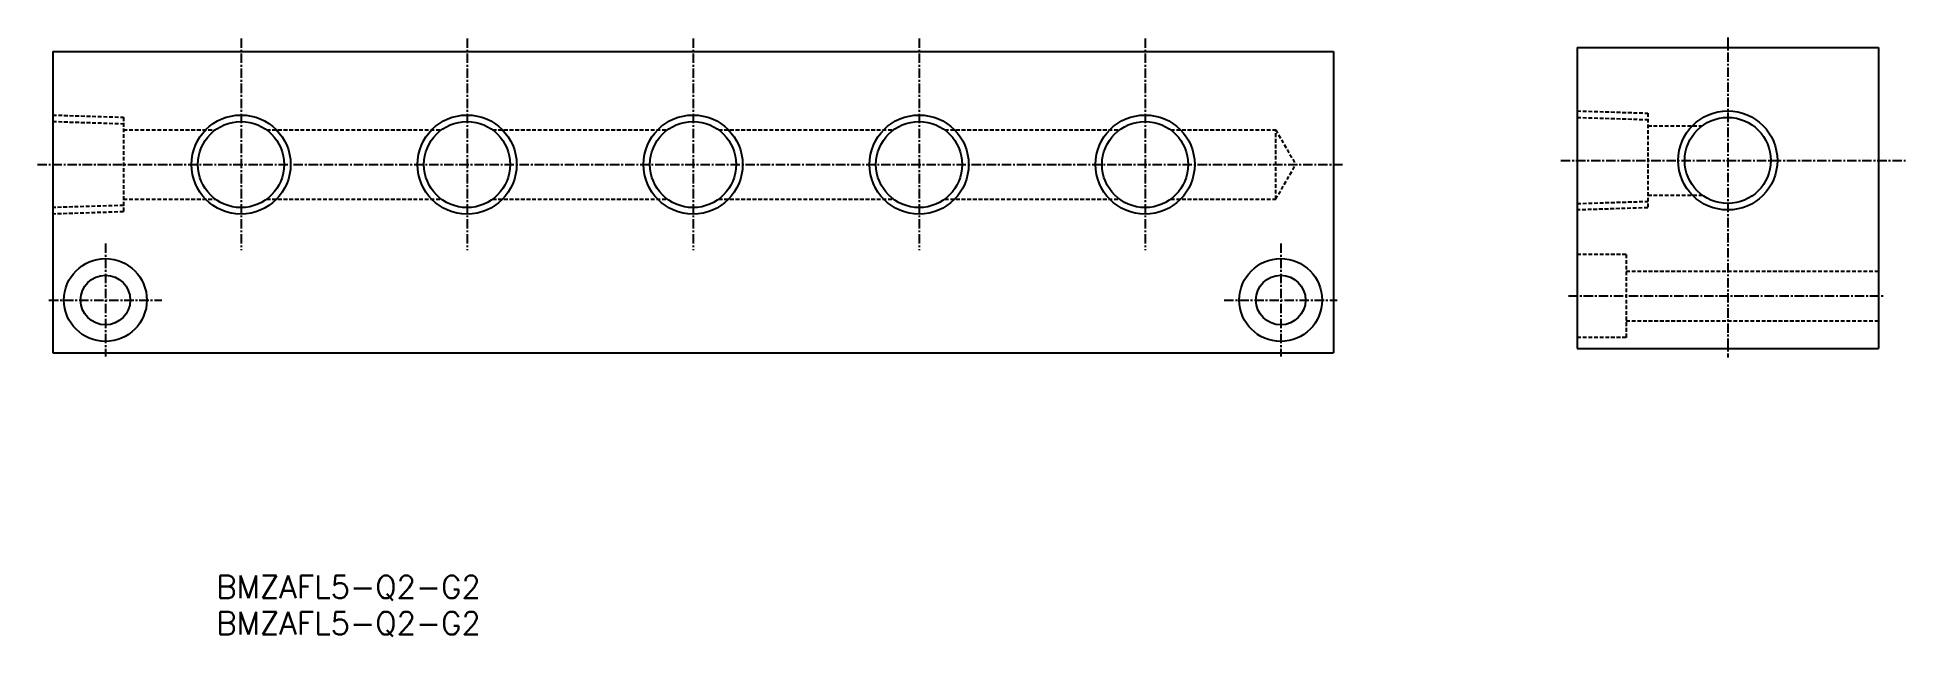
# Model space of a CAD drawing. Extents: x 542 to 790, y 196 to 276.
import ezdxf

# ---------------------------------------------------------------- set-up
doc = ezdxf.new("R2010")
doc.units = 0
doc.linetypes.add('CENTER', pattern=[2, 1.25, -0.25, 0.25, -0.25])
doc.linetypes.add('DASHED', pattern=[0.75, 0.5, -0.25])
doc.layers.get('0').update_dxf_attribs({"linetype": 'CONTINUOUS'})
doc.layers.add('CENTER', color=1, linetype='CENTER')
doc.styles.get("Standard").update_dxf_attribs({"font": 'txt.shx', "bigfont": '@extfont2.shx'})

msp = doc.modelspace()

# ---------------------------------------------------------------- linework, layer by layer
at = {"color": 7, "linetype": 'CONTINUOUS'}
for p, q in [((544.43, 273.68), (714.43, 273.68)), ((544.43, 273.68), (544.43, 233.68)), ((714.43, 273.68), (714.43, 233.68)), ((746.77, 274.22), (746.77, 234.22)), ((746.77, 274.22), (786.77, 274.22)), ((786.77, 274.22), (786.77, 234.22)), ((544.43, 233.68), (714.43, 233.68)), ((746.77, 234.22), (786.77, 234.22))]:
    msp.add_line(p, q, dxfattribs=at)
at = {"color": 3, "linetype": 'DASHED'}
for p, q in [((746.77, 265.8), (756.17, 265.51)), ((756.17, 265.51), (756.17, 252.94)), ((544.43, 265.26), (553.83, 264.96)), ((544.43, 264.4), (553.83, 264.11)), ((553.83, 264.96), (553.83, 252.4)), ((553.83, 263.28), (566.03, 263.28)), ((572.83, 263.28), (596.03, 263.28)), ((602.83, 263.28), (626.03, 263.28)), ((632.83, 263.28), (656.03, 263.28)), ((662.83, 263.28), (686.03, 263.28)), ((692.83, 263.28), (706.77, 263.28)), ((706.77, 254.08), (706.77, 263.28)), ((706.77, 263.28), (709.43, 258.68)), ((746.77, 264.94), (756.17, 264.65)), ((756.17, 263.82), (763.36, 263.82)), ((706.77, 254.08), (709.43, 258.68)), ((553.83, 253.25), (544.43, 252.96)), ((553.83, 254.08), (566.03, 254.08)), ((572.83, 254.08), (596.03, 254.08)), ((602.83, 254.08), (626.03, 254.08)), ((632.83, 254.08), (656.03, 254.08)), ((662.83, 254.08), (686.03, 254.08)), ((692.83, 254.08), (706.77, 254.08)), ((746.77, 253.5), (756.17, 253.79)), ((756.17, 254.62), (763.36, 254.62)), ((553.83, 252.4), (544.43, 252.1)), ((756.17, 252.94), (746.77, 252.64)), ((753.27, 246.72), (746.77, 246.72)), ((753.27, 246.72), (753.27, 235.72)), ((753.27, 244.52), (786.77, 244.52)), ((753.27, 235.72), (746.77, 235.72)), ((753.27, 237.92), (786.77, 237.92))]:
    msp.add_line(p, q, dxfattribs=at)
for p, q in [((746.77, 261.72), (746.77, 261.72)), ((746.77, 254.22), (746.77, 254.22))]:
    msp.add_line(p, q)
at = {"color": 3, "linetype": 'CONTINUOUS'}
for centre in [(766.77, 259.22), (569.43, 258.68), (599.43, 258.68), (629.43, 258.68), (659.43, 258.68), (689.43, 258.68)]:
    msp.add_circle(centre, 6.58, dxfattribs=at)
at = {"color": 7, "linetype": 'CONTINUOUS'}
for centre, radius in [((569.43, 258.68), 5.72), ((599.43, 258.68), 5.72), ((629.43, 258.68), 5.72), ((659.43, 258.68), 5.72), ((689.43, 258.68), 5.72), ((766.77, 259.22), 5.72), ((551.43, 240.68), 5.5), ((707.43, 240.68), 5.5), ((551.43, 240.68), 3.3), ((707.43, 240.68), 3.3)]:
    msp.add_circle(centre, radius, dxfattribs=at)
at = {"layer": 'CENTER', "color": 1, "linetype": 'CENTER'}
for p, q in [((569.43, 275.43), (569.43, 247.29)), ((599.43, 275.43), (599.43, 247.29)), ((629.43, 275.43), (629.43, 247.29)), ((659.43, 275.43), (659.43, 247.29)), ((689.43, 275.43), (689.43, 247.29)), ((766.77, 275.58), (766.77, 233.06)), ((542.4, 258.68), (715.71, 258.68)), ((744.62, 259.22), (790.38, 259.22)), ((551.43, 248.18), (551.43, 233.18)), ((707.43, 248.18), (707.43, 233.18)), ((543.93, 240.68), (558.93, 240.68)), ((699.93, 240.68), (714.93, 240.68)), ((745.64, 241.22), (787.53, 241.22))]:
    msp.add_line(p, q, dxfattribs=at)

# ---------------------------------------------------------------- texts
at = {"color": 7, "linetype": 'CONTINUOUS'}
for p in [(566.16, 201.06), (566.16, 196.24)]:
    msp.add_text('BMZAFL5-Q2-G2', height=3, dxfattribs=at).set_placement(p)

doc.saveas('drawing.dxf')
